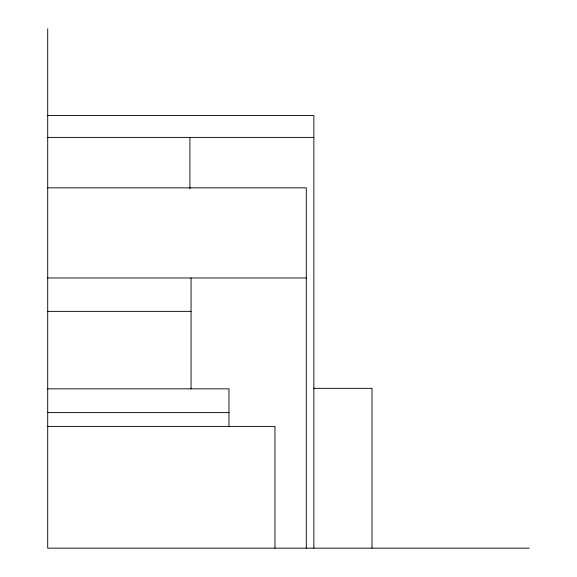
<?xml version="1.0" encoding="UTF-8"?>
<svg xmlns="http://www.w3.org/2000/svg" width="577" height="577" viewBox="0 0 577 577"><rect width="100%" height="100%" fill="white"/><g stroke="black" fill="none" stroke-linecap="round" stroke-linejoin="round"><path stroke-width="0.87" d="M47.711 115.436L313.859 115.436L313.859 548.15M47.711 137.398L313.859 137.398M47.711 187.85L306.286 187.85L306.286 548.15M47.711 277.977L306.286 277.977M47.711 311.364L191.052 311.364M313.585 388.328L372.014 388.328L372.014 548.15M47.711 388.84L228.975 388.84L228.975 426.641M47.711 412.591L228.975 412.591M47.711 426.41L274.969 426.41L274.969 548.15M529.289 548.15L47.711 548.15L47.711 28.85M191.052 277.977L191.052 388.84M189.912 137.398L189.912 188.744"/></g></svg>
